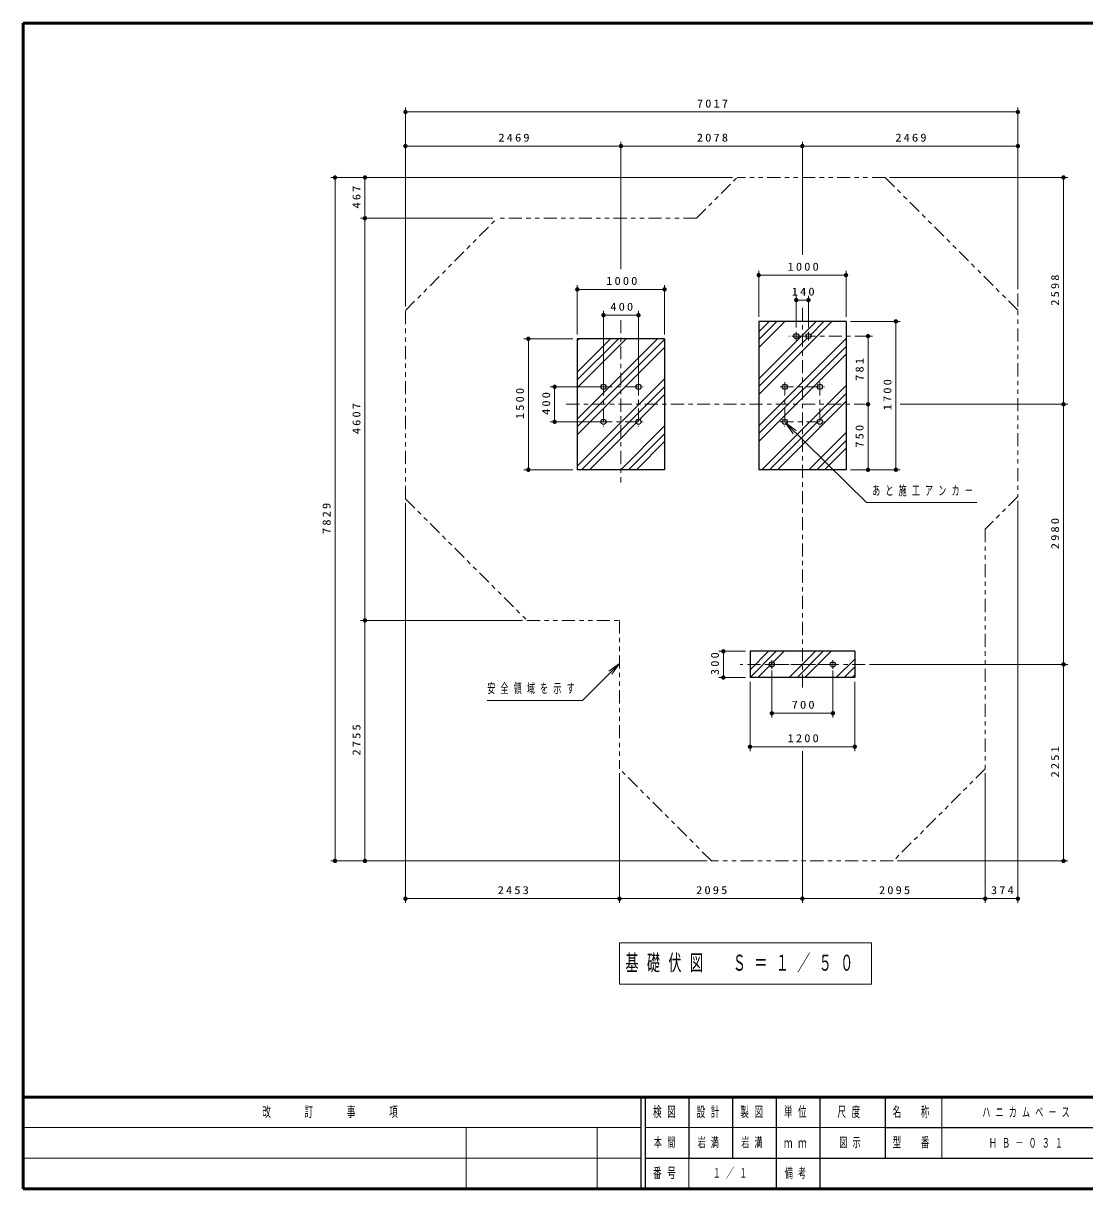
# Model space of a CAD drawing. Units: millimetres on the paper, scale 1:50. Extents: x -385 to 420, y 0 to 267.
# Drawn here: x 35 to 278.2, y 0 to 267 of the extents above; entities that cross this region are included whole.
import ezdxf

# ---------------------------------------------------------------- set-up
doc = ezdxf.new("R2010")
doc.units = ezdxf.units.MM
doc.linetypes.add('USER2', pattern=[6, 3, -1, 1, -1])
doc.linetypes.add('USER3', pattern=[8, 3, -1, 1, -1, 1, -1])
doc.layers.add('1_50', color=7, linetype='Continuous', lineweight=25)
doc.layers.add('LY_3', color=7, linetype='Continuous', lineweight=13)
doc.layers.add('LY_4', color=7, linetype='Continuous')
doc.styles.add('ＭＳ ゴシック', font='')
doc.styles.get('ＭＳ ゴシック').set_extended_font_data('MS Gothic')

# ---------------------------------------------------------------- blocks, each defined once
blk = doc.blocks.new('filled_dot')
at = {"color": 0, "linetype": 'Continuous', "lineweight": -2, "const_width": 1.25}
blk.add_lwpolyline([(-0.625, 0, 1), (0.625, 0, 1)], format="xyb", close=True, dxfattribs=at)

msp = doc.modelspace()

# ---------------------------------------------------------------- linework, layer by layer
at = {"layer": '1_50', "lineweight": 13}
for p, q in [((122.563, 202.183), (122.563, 247.68)), ((122.563, 246.68), (262.905, 246.68)), ((262.905, 206.112), (262.905, 247.68)), ((122.563, 238.866), (171.95, 238.866)), ((171.95, 210.693), (171.95, 239.866)), ((171.95, 238.866), (213.519, 238.866)), ((213.519, 213.949), (213.519, 239.866)), ((213.519, 238.866), (262.905, 238.866)), ((197.545, 231.674), (105.435, 231.674)), ((106.435, 75.094), (106.435, 231.674)), ((113.282, 222.334), (113.282, 231.674)), ((233.477, 231.674), (274.362, 231.674)), ((273.362, 231.674), (273.362, 179.714)), ((142.589, 222.334), (112.282, 222.334)), ((113.282, 130.187), (113.282, 222.334)), ((203.519, 199.714), (203.519, 210.299)), ((203.519, 209.299), (223.519, 209.299)), ((223.519, 199.714), (223.519, 210.299)), ((161.95, 195.714), (161.95, 207.043)), ((161.95, 206.043), (181.95, 206.043)), ((181.95, 195.714), (181.95, 207.043)), ((212.119, 197.334), (212.119, 204.583)), ((212.119, 203.583), (214.919, 203.583)), ((214.919, 197.334), (214.919, 204.583)), ((167.95, 184.714), (167.95, 201.125)), ((175.95, 184.714), (175.95, 201.125)), ((167.95, 200.125), (175.95, 200.125)), ((203.519, 196.335), (205.898, 198.714)), ((203.519, 194.539), (207.694, 198.714)), ((203.519, 192.742), (209.49, 198.714)), ((203.519, 185.558), (216.674, 198.714)), ((203.519, 181.966), (220.266, 198.714)), ((215.42, 195.663), (218.47, 198.714)), ((224.519, 198.714), (235.952, 198.714)), ((234.952, 198.714), (234.952, 164.714)), ((228.558, 195.334), (228.558, 179.714)), ((228.78, 195.334), (229.558, 195.334)), ((160.95, 194.714), (149.731, 194.714)), ((150.731, 164.714), (150.731, 194.714)), ((161.95, 194.279), (162.385, 194.714)), ((161.95, 187.094), (169.569, 194.714)), ((161.95, 185.298), (171.365, 194.714)), ((161.95, 183.502), (173.161, 194.714)), ((161.95, 176.318), (180.345, 194.714)), ((161.95, 174.522), (181.95, 194.522)), ((161.95, 172.726), (181.95, 192.726)), ((203.519, 183.762), (214.589, 194.832)), ((203.519, 174.782), (223.519, 194.782)), ((203.519, 172.986), (223.519, 192.986)), ((203.519, 171.19), (223.519, 191.19)), ((161.95, 165.542), (181.95, 185.542)), ((166.95, 183.714), (155.755, 183.714)), ((156.755, 175.714), (156.755, 183.714)), ((162.918, 164.714), (181.95, 183.746)), ((164.714, 164.714), (181.95, 181.95)), ((204.227, 164.714), (223.519, 184.006)), ((217.615, 176.306), (223.519, 182.21)), ((207.819, 164.714), (223.519, 180.414)), ((228.558, 179.714), (228.558, 164.714)), ((235.952, 179.714), (274.362, 179.714)), ((273.362, 179.714), (273.362, 120.114)), ((166.95, 175.714), (155.755, 175.714)), ((171.898, 164.714), (181.95, 174.765)), ((206.023, 164.714), (216.927, 175.617)), ((209.617, 175.436), (211.759, 173.335)), ((209.617, 175.436), (212.109, 173.692)), ((211.409, 172.978), (209.617, 175.436)), ((173.694, 164.714), (181.95, 172.969)), ((175.49, 164.714), (181.95, 171.173)), ((215.003, 164.714), (223.519, 173.229)), ((216.799, 164.714), (223.519, 171.433)), ((218.595, 164.714), (223.519, 169.637)), ((160.95, 164.714), (149.731, 164.714)), ((224.519, 164.714), (235.952, 164.714)), ((262.905, 157.603), (262.905, 65.458)), ((122.563, 157.042), (122.563, 65.458)), ((149.418, 130.187), (112.282, 130.187)), ((113.282, 75.094), (113.282, 130.187)), ((200.519, 123.114), (194.411, 123.114)), ((195.411, 117.114), (195.411, 123.114)), ((201.519, 118.9), (205.732, 123.114)), ((201.528, 117.114), (207.528, 123.114)), ((203.324, 117.114), (209.324, 123.114)), ((210.508, 117.114), (216.508, 123.114)), ((212.304, 117.114), (218.304, 123.114)), ((214.1, 117.114), (220.1, 123.114)), ((169.143, 118.57), (171.619, 120.337)), ((171.619, 120.337), (169.496, 118.216)), ((171.619, 120.337), (169.85, 117.863)), ((221.285, 117.114), (225.519, 121.348)), ((206.519, 118.714), (206.519, 107.927)), ((220.519, 118.714), (220.519, 107.927)), ((223.081, 117.114), (225.519, 119.552)), ((224.877, 117.114), (225.519, 117.756)), ((228.909, 120.114), (274.362, 120.114)), ((273.362, 120.114), (273.362, 75.094)), ((200.519, 117.114), (194.411, 117.114)), ((201.519, 116.114), (201.519, 100.266)), ((225.519, 116.114), (225.519, 100.266)), ((220.519, 108.927), (206.519, 108.927)), ((225.519, 101.266), (201.519, 101.266)), ((213.519, 100.266), (213.519, 65.458)), ((171.619, 95.182), (171.619, 65.458)), ((255.419, 95.182), (255.419, 65.458)), ((191.707, 75.094), (105.435, 75.094)), ((235.33, 75.094), (274.362, 75.094)), ((171.619, 66.458), (122.563, 66.458)), ((213.519, 66.458), (171.619, 66.458)), ((255.419, 66.458), (213.519, 66.458)), ((262.905, 66.458), (255.419, 66.458)), ((171.578, 56.295), (171.578, 46.828)), ((229.378, 56.295), (171.578, 56.295)), ((229.378, 46.828), (229.378, 56.295)), ((171.578, 46.828), (229.378, 46.828))]:
    msp.add_line(p, q, dxfattribs=at)
at = {"layer": '1_50', "linetype": 'USER3', "lineweight": 13}
for p, q in [((189.26, 222.334), (198.545, 231.674)), ((232.477, 231.674), (198.545, 231.674)), ((232.477, 231.674), (262.905, 201.245)), ((122.563, 201.183), (143.589, 222.334)), ((189.26, 222.334), (143.589, 222.334)), ((262.905, 205.112), (262.905, 158.603)), ((122.563, 158.042), (122.563, 201.183)), ((122.563, 158.042), (150.418, 130.187)), ((262.905, 158.603), (255.419, 151.117)), ((255.419, 151.117), (255.419, 96.182)), ((150.418, 130.187), (171.619, 130.187)), ((171.619, 130.187), (171.619, 96.182)), ((192.707, 75.094), (171.619, 96.182)), ((255.419, 96.182), (234.33, 75.094)), ((234.33, 75.094), (192.707, 75.094))]:
    msp.add_line(p, q, dxfattribs=at)
at = {"layer": '1_50', "linetype": 'USER2', "lineweight": 13}
for p, q in [((213.519, 201.84), (213.519, 113.885)), ((171.95, 199.017), (171.95, 161.83)), ((228.558, 195.334), (210.39, 195.334)), ((159.415, 179.714), (227.909, 179.714)), ((227.909, 120.114), (199.258, 120.114))]:
    msp.add_line(p, q, dxfattribs=at)
at = {"layer": '1_50', "color": 40}
for p, q in [((223.519, 198.714), (203.519, 198.714)), ((203.519, 198.714), (203.519, 164.714)), ((223.519, 198.714), (223.519, 164.714)), ((161.95, 194.714), (161.95, 164.714)), ((181.95, 194.714), (161.95, 194.714)), ((181.95, 194.714), (181.95, 164.714)), ((181.95, 164.714), (161.95, 164.714)), ((223.519, 164.714), (203.519, 164.714)), ((201.519, 123.114), (201.519, 117.114)), ((225.519, 123.114), (201.519, 123.114)), ((225.519, 123.114), (225.519, 117.114)), ((225.519, 117.114), (201.519, 117.114))]:
    msp.add_line(p, q, dxfattribs=at)
at = {"layer": '1_50', "color": 70, "linetype": 'USER2', "lineweight": 13}
for p, q in [((211.119, 195.334), (215.919, 195.334)), ((212.119, 196.334), (212.119, 194.334)), ((214.919, 196.334), (214.919, 194.334)), ((167.95, 184.764), (167.95, 174.663)), ((175.95, 184.764), (175.95, 174.663)), ((209.519, 184.764), (209.519, 174.663)), ((217.519, 184.764), (217.519, 174.663)), ((166.899, 183.714), (177, 183.714)), ((208.468, 183.714), (218.569, 183.714)), ((166.899, 175.714), (177, 175.714)), ((208.468, 175.714), (218.569, 175.714)), ((206.519, 121.114), (206.519, 119.114)), ((220.519, 121.114), (220.519, 119.114)), ((205.519, 120.114), (221.519, 120.114))]:
    msp.add_line(p, q, dxfattribs=at)
at = {"layer": '1_50', "lineweight": 13}
for points in [[(209.617, 175.436), (228.207, 157.205), (253.523, 157.205)], [(171.619, 120.337), (163.15, 111.877), (141.306, 111.877)]]:
    msp.add_lwpolyline(points, dxfattribs=at)
at = {"layer": '1_50', "color": 70}
for centre in [(212.119, 195.334), (214.919, 195.334), (167.95, 183.714), (175.95, 183.714), (209.519, 183.714), (217.519, 183.714), (167.95, 175.714), (175.95, 175.714), (209.519, 175.714), (217.519, 175.714), (206.519, 120.114), (220.519, 120.114)]:
    msp.add_circle(centre, 0.6, dxfattribs=at)
at = {"layer": 'LY_3', "lineweight": 50}
for p, q in [((35, 267), (35, 0)), ((420, 267), (35, 267)), ((35, 21), (420, 21)), ((35, 0), (420, 0))]:
    msp.add_line(p, q, dxfattribs=at)
at = {"layer": 'LY_3', "color": 211, "lineweight": 25}
for p, q in [((176.5, 21), (176.5, 0)), ((177.5, 21), (177.5, 0)), ((187.5, 21), (187.5, 7)), ((197.5, 21), (197.5, 7)), ((207.5, 21), (207.5, 0)), ((217.5, 21), (217.5, 7)), ((232.5, 21), (232.5, 7)), ((232.5, 14), (350, 14)), ((177.5, 7), (420, 7))]:
    msp.add_line(p, q, dxfattribs=at)
at = {"layer": 'LY_3'}
for p, q in [((245.5, 21), (245.5, 7)), ((35, 14), (176.5, 14)), ((136.5, 14), (136.5, 0)), ((166.5, 14), (166.5, 0)), ((177.5, 14), (232.5, 14)), ((35, 7), (176.5, 7)), ((187.5, 7), (187.5, 0))]:
    msp.add_line(p, q, dxfattribs=at)
at = {"layer": 'LY_3', "lineweight": 25}
msp.add_line((217.5, 7), (217.5, 0), dxfattribs=at)

# ---------------------------------------------------------------- block references
at = {"layer": '1_50', "lineweight": 13, "xscale": 0.4, "yscale": 0.4}
for p in [(122.563, 246.68), (122.563, 238.866), (171.95, 238.866), (213.519, 238.866), (203.519, 209.299), (161.95, 206.043), (212.119, 203.583), (167.95, 200.125), (206.519, 108.927), (201.519, 101.266), (122.563, 66.458), (171.619, 66.458), (213.519, 66.458), (255.419, 66.458)]:
    msp.add_blockref('filled_dot', p, dxfattribs=at)
for p, rotation in [((262.905, 246.68), 180), ((171.95, 238.866), 180), ((213.519, 238.866), 180), ((262.905, 238.866), 180), ((106.435, 231.674), 270), ((113.282, 231.674), 270), ((273.362, 231.674), 270), ((113.282, 222.334), 270), ((113.282, 222.334), 90), ((223.519, 209.299), 180), ((181.95, 206.043), 180), ((214.919, 203.583), 180), ((175.95, 200.125), 180), ((234.952, 198.714), 270), ((150.731, 194.714), 270), ((228.558, 195.334), 270), ((156.755, 183.714), 270), ((228.558, 179.714), 90), ((228.558, 179.714), 270), ((273.362, 179.714), 90), ((273.362, 179.714), 270), ((156.755, 175.714), 90), ((150.731, 164.714), 90), ((228.558, 164.714), 90), ((234.952, 164.714), 90), ((113.282, 130.187), 90), ((113.282, 130.187), 270), ((195.411, 123.114), 270), ((273.362, 120.114), 270), ((273.362, 120.114), 90), ((195.411, 117.114), 90), ((220.519, 108.927), 180), ((225.519, 101.266), 180), ((106.435, 75.094), 90), ((113.282, 75.094), 90), ((273.362, 75.094), 90), ((171.619, 66.458), 180), ((213.519, 66.458), 180), ((255.419, 66.458), 180), ((262.905, 66.458), 180)]:
    msp.add_blockref('filled_dot', p, dxfattribs=dict(at, rotation=rotation))

# ---------------------------------------------------------------- texts
at = {"layer": '1_50', "style": 'ＭＳ ゴシック'}
for s, insert, char_height, attachment_point in [('\\T1.33;\\W1.15;7017', (193.157, 247.68), 1.833, 8), ('\\T1.33;\\W1.15;2469', (147.673, 239.866), 1.833, 8), ('\\T1.33;\\W1.15;2078', (193.143, 239.866), 1.833, 8), ('\\T1.33;\\W1.15;2469', (238.629, 239.866), 1.833, 8), ('\\T1.33;\\W1.15;1000', (213.94, 210.299), 1.833, 8), ('\\T1.33;\\W1.15;1000', (172.371, 207.043), 1.833, 8), ('\\T1.33;\\W1.15;140', (213.94, 204.583), 1.833, 8), ('\\T1.33;\\W1.15;400', (172.366, 201.125), 1.833, 8), ('\\T1.64;\\W0.6;あと施工アンカー', (229.523, 159.855), 2.199, 4), ('\\T1.64;\\W0.6;安全領域を示す', (141.306, 114.527), 2.199, 4), ('\\T1.33;\\W1.15;700', (213.935, 109.927), 1.833, 8), ('\\T1.33;\\W1.15;1200', (213.94, 102.266), 1.833, 8), ('\\T1.33;\\W1.15;2453', (147.508, 67.458), 1.833, 8), ('\\T1.33;\\W1.15;2095', (192.978, 67.458), 1.833, 8), ('\\T1.33;\\W1.15;2095', (234.878, 67.458), 1.833, 8), ('\\T1.33;\\W1.15;374', (259.579, 67.458), 1.833, 8), ('\\T1.64;\\W0.6;基礎伏図\u3000Ｓ＝１／５０', (172.978, 51.561), 3.666, 4)]:
    msp.add_mtext(s, dxfattribs=dict(at, insert=insert, char_height=char_height, attachment_point=attachment_point))
at = {"layer": '1_50', "char_height": 1.833, "attachment_point": 8, "rotation": 90, "style": 'ＭＳ ゴシック'}
for s, insert in [('\\T1.33;\\W1.15;467', (112.282, 227.42)), ('\\T1.33;\\W1.15;2598', (272.362, 206.11)), ('\\T1.33;\\W1.15;781', (227.558, 187.94)), ('\\T1.33;\\W1.15;1700', (233.952, 182.135)), ('\\T1.33;\\W1.15;1500', (149.731, 180.135)), ('\\T1.33;\\W1.15;400', (155.755, 180.13)), ('\\T1.33;\\W1.15;4607', (112.282, 176.67)), ('\\T1.33;\\W1.15;750', (227.558, 172.629)), ('\\T1.33;\\W1.15;7829', (105.435, 153.8)), ('\\T1.33;\\W1.15;2980', (272.362, 150.323)), ('\\T1.33;\\W1.15;300', (194.411, 120.53)), ('\\T1.33;\\W1.15;2755', (112.282, 103.057)), ('\\T1.33;\\W1.15;2251', (272.362, 98.031))]:
    msp.add_mtext(s, dxfattribs=dict(at, insert=insert))
at = {"layer": 'LY_3', "color": 4, "attachment_point": 4, "style": 'ＭＳ ゴシック'}
for s, insert, char_height in [('\\T1.64;\\W0.6;改\u3000\u3000訂\u3000\u3000事\u3000\u3000項', (89.75, 17.5), 2.346), ('\\T1.64;\\W0.6;検図', (179.3, 17.5), 2.346), ('\\T1.64;\\W0.6;設計', (189.3, 17.5), 2.346), ('\\T1.64;\\W0.6;製図', (199.3, 17.5), 2.346), ('\\T1.64;\\W0.6;単位', (209.3, 17.5), 2.346), ('\\T1.64;\\W0.6;尺度', (221.55, 17.5), 2.346), ('\\T1.64;\\W0.6;名\u3000称', (234.2, 17.5), 2.346), ('\\T1.64;\\W0.6;ｍｍ', (209.3, 10.5), 2.346), ('\\T1.64;\\W0.6;型\u3000番', (234.2, 10.5), 2.346), ('\\T1.64;\\W0.6;番号', (179.3, 3.5), 2.346), ('\\T1.64;\\W0.6;備考', (209.5, 3.5), 2.199)]:
    msp.add_mtext(s, dxfattribs=dict(at, insert=insert, char_height=char_height))
at = {"layer": 'LY_4', "char_height": 2.199, "attachment_point": 4, "style": 'ＭＳ ゴシック'}
for s, insert in [('\\T1.64;\\W0.6;ハニカムベース', (254.75, 17.5)), ('\\T1.64;\\W0.6;本間', (179.5, 10.5)), ('\\T1.64;\\W0.6;岩満', (189.5, 10.5)), ('\\T1.64;\\W0.6;岩満', (199.5, 10.5)), ('\\T1.64;\\W0.6;図示', (222, 10.5)), ('\\T1.64;\\W0.6;ＨＢ－０３１', (256.25, 10.5)), ('\\T1.64;\\W0.6;１／１', (193, 3.5))]:
    msp.add_mtext(s, dxfattribs=dict(at, insert=insert))

doc.saveas('drawing.dxf')
